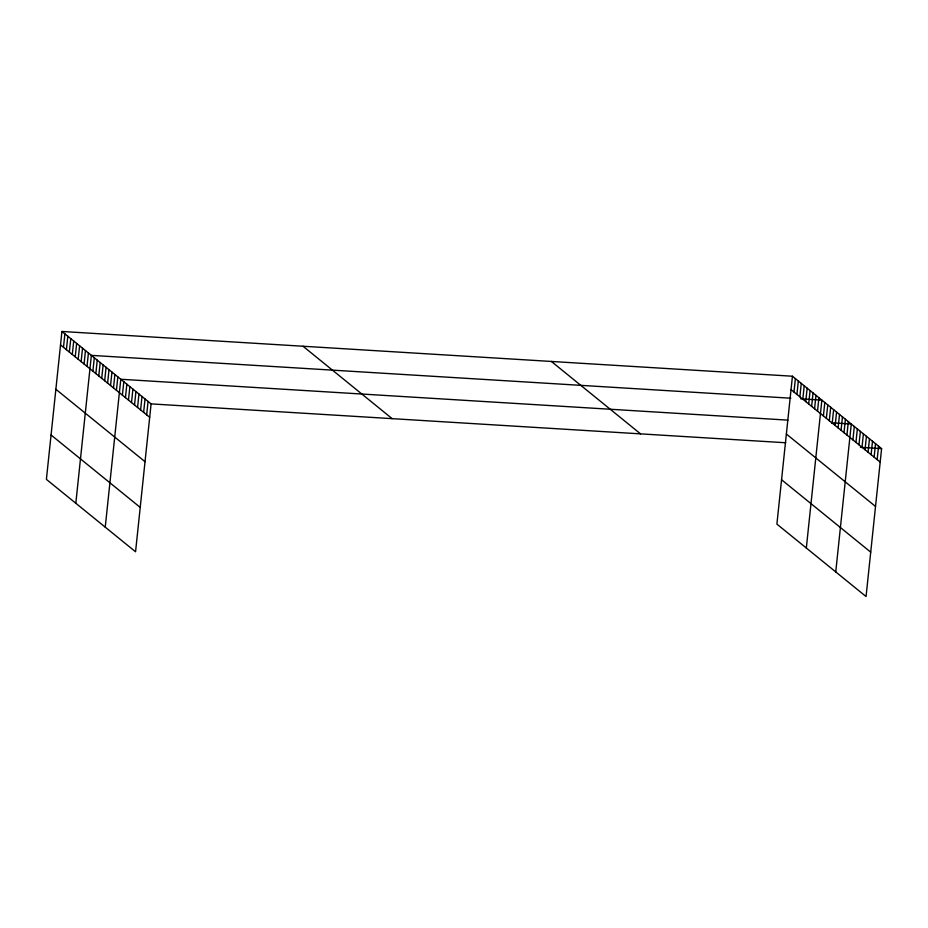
<?xml version="1.0" encoding="UTF-8"?>
<svg xmlns="http://www.w3.org/2000/svg" width="928" height="928" viewBox="0 0 928 928"><rect width="100%" height="100%" fill="white"/><g stroke="black" fill="none" stroke-linecap="round" stroke-linejoin="round"><path stroke-width="1.39" d="M61.944 331.47L46.4 479.37L135.558 551.777L151.102 403.889L61.944 331.47L792.442 376.223L881.6 448.63L866.056 596.53L776.898 524.111L792.442 376.223M63.475 347.292L64.89 333.86M66.422 349.682L67.825 336.249M69.356 352.072L70.772 338.639M72.303 354.461L73.718 341.028M75.238 356.851L76.653 343.418M78.184 359.24L79.599 345.808M81.13 361.63L82.534 348.197M84.065 364.02L85.48 350.587M87.012 366.409L88.427 352.976M75.818 503.266L91.362 355.366L790.853 398.216M92.893 371.188L94.308 357.756M95.839 373.578L97.254 360.145M98.774 375.968L100.189 362.535M101.72 378.357L103.136 364.924M104.667 380.747L106.07 367.314M107.602 383.136L109.017 369.704M110.548 385.526L111.963 372.093M113.494 387.916L114.898 374.483M116.429 390.305L117.844 376.872M105.247 527.162L120.791 379.262L787.849 420.129M122.403 395.154L123.818 381.733M125.442 397.625L126.846 384.192M128.47 400.084L129.874 386.651M131.498 402.543L132.913 389.11M134.525 405.002L135.94 391.581M137.564 407.473L138.968 394.04M140.592 409.932L142.007 396.5M143.62 412.392L145.035 398.959M146.659 414.851L148.062 401.43M793.974 392.034L795.389 378.612M796.92 394.423L798.335 381.002M799.866 396.813L801.27 383.392M802.801 399.202L804.216 385.781M805.748 401.592L807.151 388.171M808.682 403.982L810.098 390.56M811.629 406.371L813.044 392.95M814.575 408.761L815.979 395.34M817.51 411.15L818.925 397.729M806.328 548.007L821.872 400.119L800.725 398.82M823.403 415.93L824.806 402.508M826.338 418.319L827.753 404.898M829.284 420.709L830.699 407.288M832.219 423.098L833.634 409.677M835.165 425.488L836.58 412.067M838.112 427.878L839.515 414.456M841.046 430.267L842.462 416.846M843.993 432.657L845.408 419.236M846.939 435.046L848.343 421.625M835.745 571.903L851.289 424.015L831.546 422.797M852.913 439.895L854.317 426.474M855.941 442.366L857.356 428.933M858.968 444.825L860.384 431.392M861.996 447.284L863.411 433.863M865.035 449.744L866.439 436.322M868.063 452.214L869.478 438.782M871.09 454.674L872.506 441.241M874.13 457.133L875.533 443.712M877.157 459.592L878.572 446.171M151.102 403.889L785.738 442.76M860.453 447.331L881.6 448.63M791.039 389.644L880.185 462.063M786.376 434.026L875.522 506.433M781.562 479.741L870.719 552.148M551.383 361.456L640.529 433.863M303.015 346.237L392.161 418.656M60.529 344.903L149.686 417.31M55.866 389.273L145.023 461.692M51.063 435L140.221 507.407"/></g></svg>
